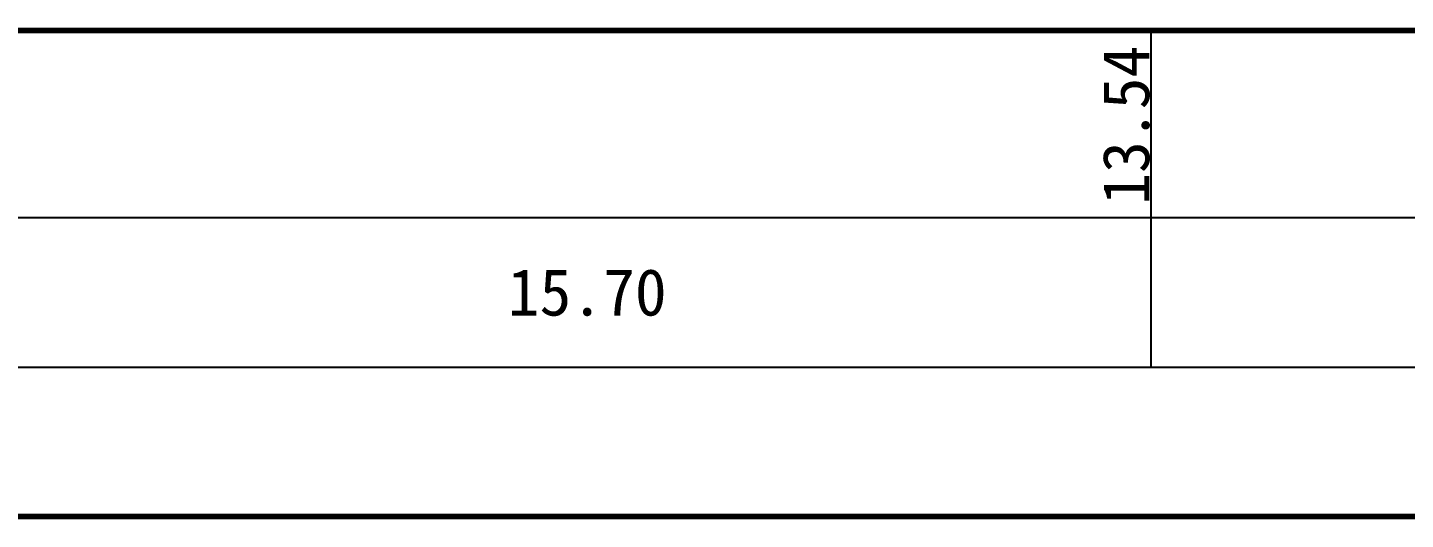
# Model space of a CAD drawing. Header units: millimetres. Extents: x -255 to 9196, y 129 to 426.
# Drawn here: x 2985.3 to 3059, y 192.5 to 218.8 of the extents above; entities that cross this region are included whole.
import ezdxf

# ---------------------------------------------------------------- set-up
doc = ezdxf.new("R2010")
doc.units = ezdxf.units.MM
doc.layers.add('地质-标注栏', color=7, linetype='Continuous')
doc.styles.add('标注栏数据', font='simfang_0.ttf', dxfattribs={"width": 0.7, "height": 2.5})

msp = doc.modelspace()

# ---------------------------------------------------------------- linework, layer by layer
at = {"layer": '地质-标注栏', "color": 7, "linetype": 'Continuous', "const_width": 0.3}
for points in [[(2786.919, 218.69), (3144.057, 218.69)], [(2786.919, 192.69), (3144.057, 192.69)]]:
    msp.add_lwpolyline(points, dxfattribs=at)
at = {"layer": '地质-标注栏', "color": 7, "linetype": 'Continuous'}
for points in [[(3045.431, 208.69), (3045.431, 218.69)], [(2786.919, 208.69), (3144.057, 208.69)], [(3045.431, 200.69), (3045.431, 208.69)], [(3045.431, 200.69), (3045.431, 208.69)], [(2786.919, 200.69), (3144.057, 200.69)]]:
    msp.add_lwpolyline(points, dxfattribs=at)

# ---------------------------------------------------------------- texts
at = {"layer": '地质-标注栏', "color": 7, "linetype": 'Continuous', "style": '标注栏数据'}
msp.add_text('13.54', height=2.5, rotation=90, dxfattribs=at).set_placement((3045.331, 209.366))
msp.add_text('15.70', height=2.5, dxfattribs=at).set_placement((3011.01, 203.44))

doc.saveas('drawing.dxf')
